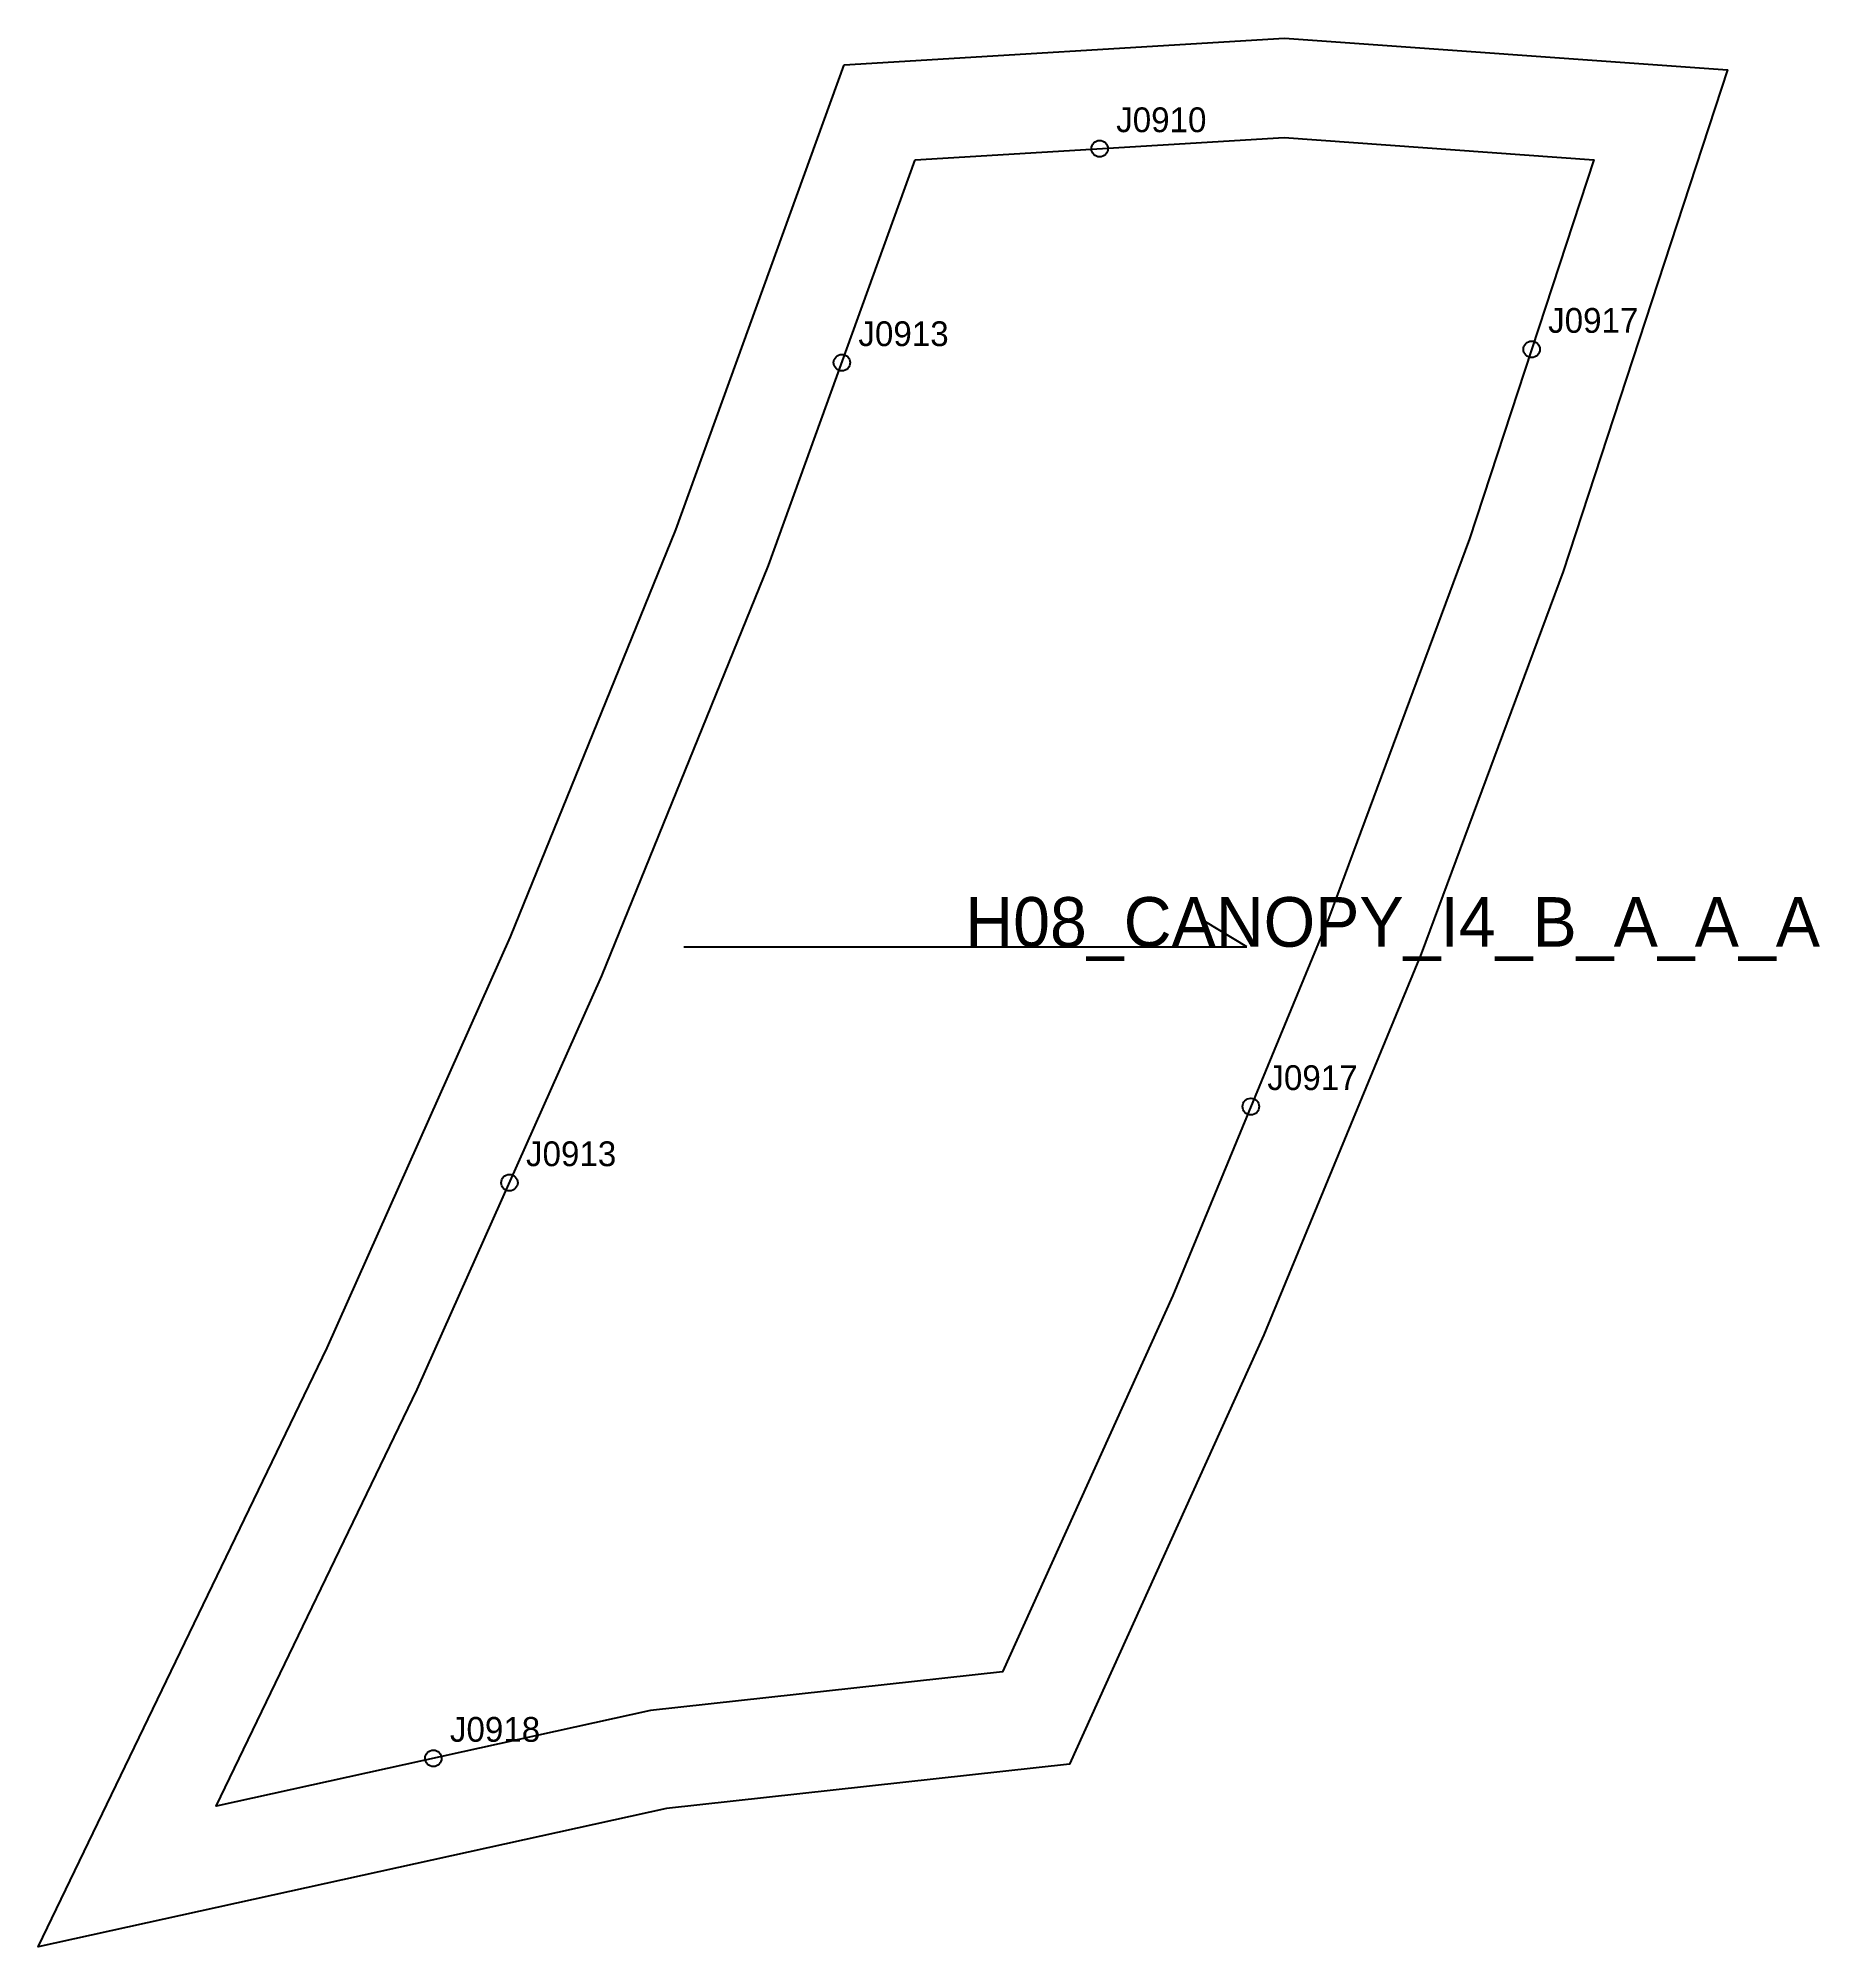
# Model space of a CAD drawing. Header units: millimetres. Extents: x -106 to 110, y -216 to 15.
import ezdxf

# ---------------------------------------------------------------- set-up
doc = ezdxf.new("R2010")
doc.units = ezdxf.units.MM
for name, color, linetype in [('CUT', 1, 'Continuous'), ('GRAIN', 3, 'Continuous'), ('LABEL', 7, 'Continuous'), ('NOTCH', 2, 'Continuous'), ('SEW', 5, 'Continuous')]:
    doc.layers.add(name, color=color, linetype=linetype)

msp = doc.modelspace()

# ---------------------------------------------------------------- linework, layer by layer
at = {"layer": 'CUT'}
msp.add_lwpolyline([(-8.6, 11.5), (44.7, 14.72), (98.33, 10.87), (78.42, -49.84), (61.25, -96.1), (42.19, -142.2), (18.66, -194.15), (-30.1, -199.53), (-106.18, -216.26), (-71.18, -143.77), (-49, -94.04), (-28.99, -44.8), (-8.6, 11.5)], close=True, dxfattribs=at)
at = {"layer": 'GRAIN'}
for p, q in [((40.13, -95.23), (35.13, -92.23)), ((-28.04, -95.23), (40.13, -95.23))]:
    msp.add_line(p, q, dxfattribs=at)
at = {"layer": 'NOTCH'}
for centre in [(22.32, 1.34), (74.61, -22.94), (-8.89, -24.55), (40.62, -114.58), (-49.13, -123.79), (-58.34, -193.45)]:
    msp.add_circle(centre, 1, dxfattribs=at)
at = {"layer": 'SEW'}
msp.add_lwpolyline([(0, 0), (44.64, 2.69), (82.14, 0), (67.09, -45.88), (50.08, -91.72), (31.17, -137.43), (10.55, -182.97), (-32.05, -187.67), (-84.64, -199.24), (-60.3, -148.83), (-37.96, -98.74), (-17.79, -49.1)], close=True, dxfattribs=at)

# ---------------------------------------------------------------- texts
at = {"layer": 'LABEL'}
for s, height, p in [('J0910', 3, (24.32, 3.34)), ('J0917', 3, (76.61, -20.94)), ('J0913', 3, (-6.89, -22.55)), ('H08_CANOPY_I4_B_A_A_A', 6, (6.05, -95.23)), ('J0917', 3, (42.62, -112.58)), ('J0913', 3, (-47.13, -121.79)), ('J0918', 3, (-56.34, -191.45))]:
    msp.add_text(s, height=height, dxfattribs=at).set_placement(p)

doc.saveas('drawing.dxf')
